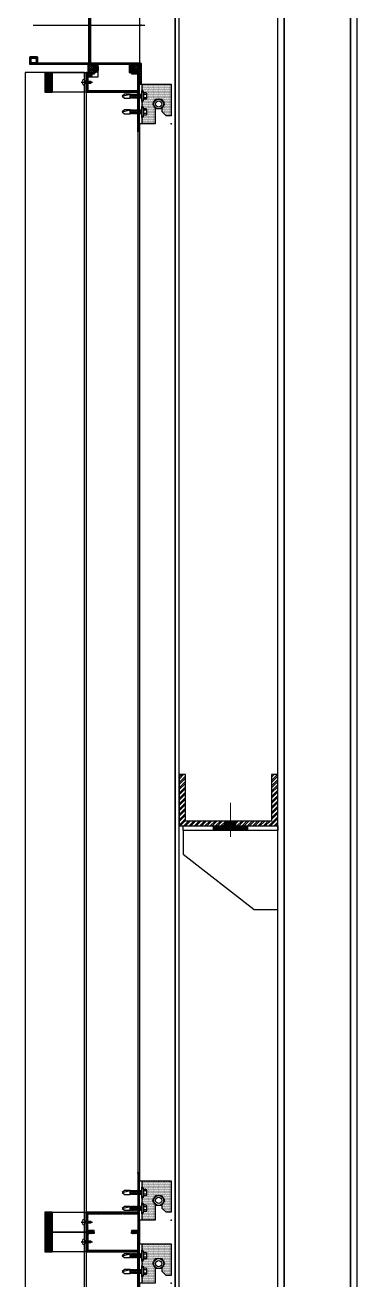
# Model space of a CAD drawing. Header units: millimetres. Extents: x 3774 to 718460, y -768339 to 192544.
# Drawn here: x 546089 to 546509, y -726907 to -725317 of the extents above; entities that cross this region are included whole.
import ezdxf

# ---------------------------------------------------------------- set-up
doc = ezdxf.new("R2010")
doc.units = ezdxf.units.MM
doc.set_wipeout_variables(frame=1)
doc.linetypes.add('CENTER', pattern=[50.8, 31.75, -6.35, 6.35, -6.35])
doc.linetypes.add('XKITLINE00', pattern=[0])
for name, color, linetype in [('000 - STRUCTURE_STEEL_FRAMING_CUT_COLOR_4', 7, 'Continuous'), ('000 - STRUCTURE_STEEL_FRAMING_DEF_SUB', 7, 'Continuous'), ('000 - STRUCTURE_STEEL_FRAMING_HATCH_', 7, 'Continuous'), ('000 - STRUCTURE_STEEL_FRAMING_MAIN_COLOR_1', 7, 'Continuous'), ('000 - STRUCTURE_STEEL_FRAMING_MAIN_COLOR_2', 7, 'Continuous'), ('000 - STRUCTURE_STEEL_FRAMING_SUB_COLOR_2', 7, 'Continuous'), ('010 - ASPG_ACCESSORIES_DEF_SUB', 7, 'Continuous'), ('010 - ASPG_ACCESSORIES_MAIN_COLOR_1', 7, 'Continuous'), ('010 - ASPG_ACCESSORIES_MAIN_COLOR_2', 7, 'Continuous'), ('010 - ASPG_ACCESSORIES_SUB_COLOR_3', 7, 'Continuous'), ('010 - ASPG_EXTR_MAIN_COLOR_2', 7, 'Continuous'), ('010 - ASPG_EXTR_WIPEOUT_', 7, 'Continuous'), ('010 - ASPG_FASTERN_DEF_SUB', 7, 'Continuous'), ('010 - ASPG_FASTERN_MAIN_COLOR_1', 7, 'Continuous'), ('010 - ASPG_FASTERN_SUB_COLOR_2', 7, 'Continuous'), ('010 - ASPG_FASTERN_WIPEOUT_', 7, 'Continuous'), ('010 - ASPG_FRAMING_CUT_COLOR_4', 7, 'Continuous'), ('010 - ASPG_FRAMING_DEF_SUB', 7, 'Continuous'), ('010 - ASPG_FRAMING_HATCH_', 7, 'Continuous'), ('010 - ASPG_FRAMING_SUB_COLOR_2', 7, 'Continuous'), ('010 - ASPG_FRAMING_WIPEOUT_', 7, 'Continuous'), ('Center Line', 7, 'CENTER'), ('HATCH', 7, 'Continuous')]:
    doc.layers.add(name, color=color, linetype=linetype)
doc.layers.add('Part', color=7, linetype='Continuous', lineweight=0)
doc.layers.add('SCREW', color=7, linetype='Continuous', lineweight=5)
pattern_1 = [(45, (2715.48714, 3084.9077), (-0.265165043, 0.265165043), []), (45, (2715.6639, 3084.9077), (-0.265165043, 0.265165043), [])]
pattern_2 = [(270, (1257419.24324, -520041.6224), (0.65495992507, -1.1344238721), [0.7562825814, -1.5125651628]), (30, (1257419.24324, -520041.6224), (0.65495992936, 1.1344238696), [0.7562825814, -1.5125651628]), (330, (1257419.24324, -520041.6224), (1.30991985442, -2.48e-09), [-1.5125651628, 0.7562825814])]
pattern_3 = [(315, (1257419.4929, -520021.6224), (1.3369313545, 1.3369313545), []), (45, (1257419.4929, -520021.6224), (-1.3369313545, 1.3369313545), [])]
pattern_4 = [(270, (1257419.4425, -520043.9224), (0.65495992507, -1.1344238721), [0.7562825814, -1.5125651628]), (30, (1257419.4425, -520043.9224), (0.65495992936, 1.1344238696), [0.7562825814, -1.5125651628]), (330, (1257419.4425, -520043.9224), (1.30991985442, -2.48e-09), [-1.5125651628, 0.7562825814])]
pattern_5 = [(315, (1257419.1929, -520023.9224), (1.3369313545, 1.3369313545), []), (45, (1257419.1929, -520023.9224), (-1.3369313545, 1.3369313545), [])]

# ---------------------------------------------------------------- blocks, each defined once
blk = doc.blocks.new('*A6835')
at = {"layer": 'Part', "color": 7, "linetype": 'XKITLINE00', "lineweight": 0}
for p, q in [((560.731873, 232.946249), (560.571873, 232.946249)), ((560.571873, 232.946249), (560.571873, 231.646249)), ((560.731873, 231.766249), (560.731873, 232.946249)), ((563.071873, 232.946249), (562.911873, 232.946249)), ((562.911873, 232.946249), (562.911873, 231.766249)), ((563.071873, 231.646249), (563.071873, 232.946249)), ((560.571873, 231.646249), (563.071873, 231.646249)), ((562.911873, 231.766249), (560.731873, 231.766249))]:
    blk.add_line(p, q, dxfattribs=at)
blk = doc.blocks.new('*A6836')
at = {"layer": 'Part', "color": 7, "linetype": 'XKITLINE00', "lineweight": 0}
for p, q in [((560.671873, 231.526249), (560.671873, 231.646249)), ((563.071873, 231.646249), (563.071873, 231.526249)), ((563.071873, 231.526249), (560.671873, 231.526249))]:
    blk.add_line(p, q, dxfattribs=at)
blk = doc.blocks.new('A$C35bcc281')
at = {"layer": '000 - STRUCTURE_STEEL_FRAMING_HATCH_'}
h = blk.add_hatch(dxfattribs=at)
h.set_pattern_fill('ANSI32', scale=0.5)
h.paths.add_polyline_path([(-125, 171), (-125, 106), (0, 106), (0, 171), (-8, 171), (-8, 112), (-117, 112), (-117, 171)])
h = blk.add_hatch(dxfattribs=at)
h.set_pattern_fill('ANSI32', style=0)
h.set_pattern_definition(pattern_1)
h.paths.add_polyline_path([(-53, 112), (-53, 106), (-67, 106), (-67, 112)], flags=17)
h = blk.add_hatch(dxfattribs=at)
h.set_pattern_fill('ANSI32', style=0)
h.set_pattern_definition(pattern_1)
h.paths.add_polyline_path([(-38, 106), (-38, 100), (-82, 100), (-82, 106)], flags=17)
at = {"layer": '000 - STRUCTURE_STEEL_FRAMING_CUT_COLOR_4', "color": 7}
blk.add_lwpolyline([(-125, 171), (-125, 106), (0, 106), (0, 171), (-8, 171), (-8, 112), (-117, 112), (-117, 171), (-125, 171)], dxfattribs=at)
at = {"layer": '000 - STRUCTURE_STEEL_FRAMING_DEF_SUB', "color": 7, "linetype": 'XKITLINE00', "lineweight": 0}
blk.add_line((-60, 92.1), (-60, 135), dxfattribs=at)
blk.add_line((-60, 92.1), (-60, 135), dxfattribs=at)
at = {"layer": '000 - STRUCTURE_STEEL_FRAMING_HATCH_', "color": 7, "linetype": 'XKITLINE00', "lineweight": 0}
for p, q in [((-67, 106), (-67, 112)), ((-67, 106), (-67, 112)), ((-53, 106), (-53, 112)), ((-53, 106), (-53, 112)), ((-82, 100), (-82, 106)), ((-82, 100), (-82, 106)), ((-38, 100), (-38, 106)), ((-38, 100), (-38, 106))]:
    blk.add_line(p, q, dxfattribs=at)
at = {"layer": '000 - STRUCTURE_STEEL_FRAMING_MAIN_COLOR_2', "color": 7}
blk.add_lwpolyline([(-120, 106), (0, 106), (0, 100), (-120, 100)], close=True, dxfattribs=at)
blk.add_lwpolyline([(-120, 100), (-120, 70), (-30, 0), (0, 0), (0, 100), (-120, 100)], dxfattribs=at)
at = {"color": 7, "lineweight": 0, "xscale": 50, "yscale": 50, "zscale": 50}
blk.add_blockref('*A6835', (-28153.6, -11476.3), dxfattribs=at)
at = {"layer": '000 - STRUCTURE_STEEL_FRAMING_MAIN_COLOR_2', "color": 7, "xscale": 50, "yscale": 50, "zscale": 50}
blk.add_blockref('*A6836', (-28153.6, -11476.3), dxfattribs=at)
blk = doc.blocks.new('*U7009')
at = {"layer": '000 - STRUCTURE_STEEL_FRAMING_MAIN_COLOR_1', "color": 7}
for points in [[(-225, -250), (-180, -250), (-180, 5750), (-225, 5750)], [(-180, -250), (-175, -250), (-175, 5750), (-180, 5750)], [(-50, 5460), (-42, 5460), (-42, 40), (-50, 40)], [(42, 5460), (50, 5460), (50, 40), (42, 40)]]:
    blk.add_lwpolyline(points, close=True, dxfattribs=at)
at = {"layer": '000 - STRUCTURE_STEEL_FRAMING_SUB_COLOR_2', "color": 7}
blk.add_lwpolyline([(-42, 5460), (42, 5460), (42, 40), (-42, 40)], close=True, dxfattribs=at)
at = {"color": 7}
blk.add_blockref('A$C35bcc281', (-50, 1629), dxfattribs=at)
blk = doc.blocks.new('000_ASPG_TYP_FILES_20260218-010703_FRAME_EXTR_HONLIZONTAL')
at = {"layer": '010 - ASPG_FRAMING_HATCH_'}
h = blk.add_hatch(dxfattribs=at)
h.set_pattern_fill('ANSI32', scale=0.1)
edge = h.paths.add_edge_path()
edge.add_line((74.7, 2), (25, 2))
edge.add_line((25, 2), (25, 67))
edge.add_arc((24.7, 67), 0.3, 0, 90)
edge.add_line((24.7, 67.3), (0.3, 67.3))
edge.add_arc((0.3, 67), 0.3, 90, 180)
edge.add_line((0, 67), (0, 57.6))
edge.add_arc((0.3, 57.6), 0.3, 180, 270)
edge.add_line((0.3, 57.3), (1.7, 57.3))
edge.add_arc((1.7, 57.6), 0.3, 270, 360)
edge.add_line((2, 57.6), (2, 65))
edge.add_arc((2.3, 65), 0.3, 90, 180, ccw=False)
edge.add_line((2.3, 65.3), (22.7, 65.3))
edge.add_arc((22.7, 65), 0.3, 0, 90, ccw=False)
edge.add_line((23, 65), (23, 49))
edge.add_line((23, 49), (23.5, 48.5))
edge.add_line((23.5, 48.5), (23, 48))
edge.add_line((23, 48), (23, 22.3))
edge.add_line((23, 22.3), (23.5, 21.8))
edge.add_line((23.5, 21.8), (23, 21.3))
edge.add_line((23, 21.3), (23, 2.3))
edge.add_arc((22.7, 2.3), 0.3, -90, 0, ccw=False)
edge.add_line((22.7, 2), (2.3, 2))
edge.add_arc((2.3, 2.3), 0.3, 180, 270, ccw=False)
edge.add_line((2, 2.3), (2, 9.7))
edge.add_arc((1.7, 9.7), 0.3, 0, 90)
edge.add_line((1.7, 10), (0.3, 10))
edge.add_arc((0.3, 9.7), 0.3, 90, 180)
edge.add_line((0, 9.7), (0, 0.3))
edge.add_arc((0.3, 0.3), 0.3, 180, 270)
edge.add_line((0.3, 0), (74.7, 0))
at = {"layer": '010 - ASPG_ACCESSORIES_DEF_SUB', "color": 7}
for p in [(0, 67.3), (25, 67.3), (25, 67.3), (0, 57.3), (0, 10), (0, 10), (0, 0), (75, 2), (75, 0)]:
    blk.add_point(p, dxfattribs=at)
at = {"layer": '010 - ASPG_FRAMING_CUT_COLOR_4', "color": 7}
blk.add_line((75, 0.3), (75, 1.7), dxfattribs=at)
blk.add_lwpolyline([(74.7, 2), (25, 2), (25, 67, 0.414214), (24.7, 67.3), (0.3, 67.3, 0.414214), (0, 67), (0, 57.6, 0.414214), (0.3, 57.3), (1.7, 57.3, 0.414214), (2, 57.6), (2, 65, -0.414214), (2.3, 65.3), (22.7, 65.3, -0.414214), (23, 65), (23, 49), (23.5, 48.5), (23, 48), (23, 22.3), (23.5, 21.8), (23, 21.3), (23, 2.3, -0.414214), (22.7, 2), (2.3, 2, -0.414214), (2, 2.3), (2, 9.7, 0.414214), (1.7, 10), (0.3, 10, 0.414214), (0, 9.7), (0, 0.3, 0.414214), (0.3, 0), (74.7, 0)], format="xyb", dxfattribs=at)
for centre, start, end in [((2.3, 65), 90, 180), ((0.3, 57.6), 180, 270), ((1.7, 57.6), 270, 0), ((0.3, 9.7), 90, 180), ((0.3, 0.3), 180, 270), ((1.7, 9.7), 0, 90), ((2.3, 2.3), 180, 270), ((22.7, 2.3), 270, 0), ((74.7, 1.7), 0, 90), ((74.7, 0.3), 270, 0)]:
    blk.add_arc(centre, 0.3, start, end, dxfattribs=at)
blk = doc.blocks.new('PZG35-9D5')
at = {"layer": 'Center Line', "color": 7}
blk.add_line((0, 3.7), (0, -10.5), dxfattribs=at)
at = {"layer": 'SCREW', "color": 7}
for p, q in [((-1.4, 0), (-1.4, -1.1)), ((1.4, 0), (1.4, -0.6)), ((-1.9, -1.4), (1.9, -0.9)), ((-1.9, -1.4), (-1.4, -1.1)), ((-1.9, -1.4), (-1.4, -1.7)), ((-1.9, -2.7), (1.9, -2.2)), ((-1.9, -2.7), (-1.4, -2.4)), ((-1.9, -2.7), (-1.4, -3)), ((-1.9, -4), (-1.4, -3.7)), ((-1.9, -4), (-1, -3.9)), ((-1.9, -4), (-1.4, -4.3)), ((-1.4, -1.1), (1.4, -0.6)), ((-1.4, -1.7), (1.4, -1.2)), ((-1.4, -1.7), (-1.4, -2.4)), ((-1.4, -2.4), (1.4, -1.9)), ((-1.4, -3), (1.4, -2.5)), ((-1.4, -3), (-1.4, -3.7)), ((-1.4, -3.7), (-0.8, -3.6)), ((-1.4, -4.3), (-1.4, -8.1)), ((-1.4, -4.3), (-1.2, -4.3)), ((0, -9.5), (-1.4, -8.1)), ((0, -9.5), (1.4, -8.1)), ((0.6, -3.3), (1.4, -3.2)), ((0.7, -3.7), (1.9, -3.5)), ((0.7, -3.9), (1.4, -3.8)), ((0.7, -4.6), (1.4, -4.5)), ((0.7, -5), (1.9, -4.8)), ((0.7, -5.2), (1.4, -5.1)), ((1.9, -0.9), (1.4, -0.6)), ((1.9, -0.9), (1.4, -1.2)), ((1.4, -1.2), (1.4, -1.9)), ((1.9, -2.2), (1.4, -1.9)), ((1.9, -2.2), (1.4, -2.5)), ((1.4, -2.5), (1.4, -3.2)), ((1.9, -3.5), (1.4, -3.2)), ((1.9, -3.5), (1.4, -3.8)), ((1.4, -3.8), (1.4, -4.5)), ((1.9, -4.8), (1.4, -4.5)), ((1.9, -4.8), (1.4, -5.1)), ((1.4, -5.1), (1.4, -8.1))]:
    blk.add_line(p, q, dxfattribs=at)
blk.add_lwpolyline([(0, -9.5), (0.7, -5.2), (0.7, -3.6, 0.417657), (0.4, -3.3, 0.108102), (-0.8, -3.6), (-1.4, -4.7)], format="xyb", dxfattribs=at)
blk = doc.blocks.new('*U8304')
at = {"layer": 'SCREW', "color": 7}
blk.add_lwpolyline([(3, 1.8, 0.09906), (0.8, 2.5), (0.8, 2.3), (-0.8, 2.3), (-0.8, 2.5, 0.09906), (-3, 1.8, 0.266588), (-3.5, 1), (-3.5, 0.2, 0.414214), (-3.3, 0), (3.3, 0, 0.414214), (3.5, 0.2), (3.5, 1, 0.266588)], format="xyb", close=True, dxfattribs=at)
blk.add_blockref('PZG35-9D5', (0, 0), dxfattribs=at)
blk = doc.blocks.new('000_ASPG_TYP_FILES_BK_FOR_ASPG_LOUVERS_SIDE_VIEW')
at = {"color": 7}
blk.add_point((0, 0), dxfattribs=at)
at = {"layer": '010 - ASPG_ACCESSORIES_MAIN_COLOR_1', "color": 7}
blk.add_line((2.8, -12.5), (2.8, 12.5), dxfattribs=at)
for points in [[(43.2, -12.5), (0.8, -12.5), (0.8, 12.5), (43.2, 12.5)], [(52.5, 12.5), (43.2, 12.5), (43.2, -12.5), (52.5, -12.5)]]:
    blk.add_lwpolyline(points, close=True, dxfattribs=at)
at = {"layer": '010 - ASPG_ACCESSORIES_SUB_COLOR_3', "color": 7}
for p, q in [((43.5, -12.5), (43.5, 12.5)), ((43.8, -12.5), (43.8, 12.5)), ((44.3, -12.5), (44.3, 12.5)), ((45, -12.5), (45, 12.5)), ((45.8, -12.5), (45.8, 12.5)), ((46.7, -12.5), (46.7, 12.5)), ((47.6, -12.5), (47.6, 12.5)), ((48.6, -12.5), (48.6, 12.5)), ((50.6, -12.5), (50.6, 12.5)), ((51.4, -12.5), (51.4, 12.5)), ((52.1, -12.5), (52.1, 12.5)), ((52.5, -12.5), (52.5, 12.5))]:
    blk.add_line(p, q, dxfattribs=at)
at = {"layer": 'SCREW', "color": 7, "rotation": 270}
blk.add_blockref('*U8304', (2.8, 0), dxfattribs=at)
blk = doc.blocks.new('A$C57452C2B')
at = {"layer": '010 - ASPG_FASTERN_MAIN_COLOR_1', "color": 7}
for p, q in [((0.007, 0.031), (0.0045, 0.021)), ((0.003, 0.0005), (0.003, 0.004)), ((0.01, 0), (0.004, 0)), ((0.005, 0.0005), (0.005, 0.004)), ((0.009, 0.0005), (0.009, 0.004)), ((0.011, 0.0005), (0.011, 0.004))]:
    blk.add_line(p, q, dxfattribs=at)
for points in [[(0.0045, 0.021), (0.0045, 0.028), (0.007, 0.031), (0.0095, 0.028), (0.0095, 0.021)], [(0.014, 0.005), (0.014, 0.006), (0, 0.006), (0, 0.005), (0.003, 0.004), (0.011, 0.004)]]:
    blk.add_lwpolyline(points, close=True, dxfattribs=at)
for centre, radius, start, end in [((0.004, 0.0013), 0.00125, 216.8699, 323.1301), ((0.007, 0.0043), 0.00425, 241.9275, 298.0725), ((0.01, 0.0013), 0.00125, 216.8699, 323.1301)]:
    blk.add_arc(centre, radius, start, end, dxfattribs=at)
at = {"layer": '010 - ASPG_FASTERN_SUB_COLOR_2', "color": 7}
for p in [(0.0095, 0.021), (0.0045, 0.021)]:
    blk.add_line(p, (0.0045, 0.0197), dxfattribs=at)
for points in [[(0.0045, 0.0167, 0.666667), (0.0045, 0.0182), (0.0095, 0.0195, 0.666667), (0.0095, 0.018)], [(0.0045, 0.0152, 0.666667), (0.0045, 0.0167), (0.0095, 0.018, 0.666667), (0.0095, 0.0165)], [(0.0045, 0.0137, 0.666667), (0.0045, 0.0152), (0.0095, 0.0165, 0.666667), (0.0095, 0.015)], [(0.0045, 0.0122, 0.666667), (0.0045, 0.0137), (0.0095, 0.015, 0.666667), (0.0095, 0.0135)], [(0.0045, 0.0107, 0.666667), (0.0045, 0.0122), (0.0095, 0.0135, 0.666667), (0.0095, 0.012)], [(0.0045, 0.0092, 0.666667), (0.0045, 0.0107), (0.0095, 0.012, 0.666667), (0.0095, 0.0105)], [(0.0045, 0.0077, 0.666667), (0.0045, 0.0092), (0.0095, 0.0105, 0.666667), (0.0095, 0.009)], [(0.0045, 0.0062, 0.666667), (0.0045, 0.0077), (0.0095, 0.009, 0.666667), (0.0095, 0.0075)], [(0.0047, 0.006, 0.091189), (0.0045, 0.0062), (0.0095, 0.0075, 0.666667), (0.0095, 0.006)]]:
    blk.add_lwpolyline(points, format="xyb", dxfattribs=at)
for centre, start, end in [((0.0042, 0.0189), 292.6199, 67.3801), ((0.0098, 0.0203), 112.6199, 247.3801)]:
    blk.add_arc(centre, 0.000812, start, end, dxfattribs=at)
blk = doc.blocks.new('A$C6d2a724f')
at = {"color": 7}
blk.add_wipeout([(-3.7, 6.3), (3.7, 6.3), (7.3, 0), (3.7, -6.3), (-3.7, -6.3), (-7.3, 0)], dxfattribs=at).dxf.layer = '010 - ASPG_FASTERN_MAIN_COLOR_1'
at = {"layer": '010 - ASPG_FASTERN_MAIN_COLOR_1', "color": 7}
blk.add_lwpolyline([(-3.7, 6.3), (3.7, 6.3), (7.3, 0), (3.7, -6.3), (-3.7, -6.3), (-7.3, 0)], close=True, dxfattribs=at)
at = {"layer": '010 - ASPG_FASTERN_SUB_COLOR_2', "color": 7}
for radius in [6.33, 3.96]:
    blk.add_circle((0, 0), radius, dxfattribs=at)
blk = doc.blocks.new('A$Cb3d6a647')
at = {"color": 7}
blk.add_wipeout([(0, -50), (0, -50), (0, 0), (40, 0), (40, -40), (33.7, -40), (28.7, -35), (28.7, -25), (27.4, -21.8), (24.2, -20.5), (21, -21.8), (19.7, -25), (19.7, -50)], dxfattribs=at).dxf.layer = '010 - ASPG_FASTERN_WIPEOUT_'
at = {"layer": 'HATCH'}
h = blk.add_hatch(dxfattribs=at)
h.set_pattern_fill('DOTS', scale=0.5)
h.paths.add_polyline_path([(3, 0), (3, -8), (4, -8), (5, -11), (8.5, -11, -0.236068), (9, -12), (9, -19), (5, -19), (4, -22), (3, -22), (3, -28), (4, -28), (5, -31), (8.5, -31, -0.236068), (9, -32), (9, -39), (5, -39), (4, -42), (3, -42), (3, -50), (19.7, -50), (19.7, -25, -1), (28.7, -25), (28.7, -35), (33.7, -40), (40, -40), (40, 0)])
at = {"color": 7}
blk.add_point((40, -50), dxfattribs=at)
at = {"layer": '010 - ASPG_ACCESSORIES_MAIN_COLOR_1', "color": 7}
blk.add_lwpolyline([(0, 0), (3, 0), (3, -50), (0, -50)], close=True, dxfattribs=at)
at = {"layer": '010 - ASPG_ACCESSORIES_MAIN_COLOR_2', "color": 7}
blk.add_lwpolyline([(0, 0), (40, 0), (40, -40), (33.7, -40), (28.7, -35), (28.7, -25, 1), (19.7, -25), (19.7, -50), (0, -50)], format="xyb", close=True, dxfattribs=at)
at = {"color": 7, "extrusion": (0, 0, -1), "xscale": 1000, "yscale": 1000, "zscale": -1000, "rotation": 270}
for p in [(-9, -8), (-9, -28)]:
    blk.add_blockref('A$C57452C2B', p, dxfattribs=at)
at = {"color": 7}
blk.add_blockref('A$C6d2a724f', (24.2, -25), dxfattribs=at)
blk = doc.blocks.new('*U7057')
at = {"color": 7}
blk.add_wipeout([(1445, 2), (25, 2), (25, 67.3), (1445, 67.3)], dxfattribs=at).dxf.layer = '010 - ASPG_FRAMING_WIPEOUT_'
blk.add_blockref('000_ASPG_TYP_FILES_20260218-010703_FRAME_EXTR_HONLIZONTAL', (0, 0), dxfattribs=at)
at = {"color": 7, "xscale": -1}
blk.add_blockref('000_ASPG_TYP_FILES_20260218-010703_FRAME_EXTR_HONLIZONTAL', (1470, 0), dxfattribs=at)
at = {"color": 7}
blk.add_wipeout([(2940, 67.8), (2940, 144.8), (0, 144.8), (0, 67.8)], dxfattribs=at).dxf.layer = '010 - ASPG_EXTR_WIPEOUT_'
blk.add_point((25, 67.3), dxfattribs=at)
at = {"layer": '010 - ASPG_EXTR_MAIN_COLOR_2', "color": 7}
blk.add_lwpolyline([(2940, 69.8), (2940, 144.8), (0, 144.8), (0, 69.8)], close=True, dxfattribs=at)
at = {"layer": '010 - ASPG_FRAMING_SUB_COLOR_2', "color": 7}
blk.add_lwpolyline([(1445, 2), (25, 2), (25, 67.3), (1445, 67.3)], close=True, dxfattribs=at)
at = {"color": 7, "rotation": 90}
for p in [(12.5, 67.3), (1457.5, 67.3)]:
    blk.add_blockref('000_ASPG_TYP_FILES_BK_FOR_ASPG_LOUVERS_SIDE_VIEW', p, dxfattribs=at)
at = {"color": 7, "rotation": 270}
for p in [(65, 0), (1455, 0)]:
    blk.add_blockref('A$Cb3d6a647', p, dxfattribs=at)
blk = doc.blocks.new('*U7010')
at = {"layer": '010 - ASPG_FRAMING_HATCH_', "transparency": 33554585}
h = blk.add_hatch(dxfattribs=at)
h.set_pattern_fill('ANSI32', scale=0.25)
edge = h.paths.add_edge_path()
edge.add_line((2, -50), (2, -75))
edge.add_line((2, -75), (0, -75))
edge.add_line((0, -75), (0, -49))
edge.add_arc((1, -49), 1, 90, 180, ccw=False)
edge.add_line((1, -48), (63, -48))
edge.add_arc((63, -47), 1, 270, 360)
edge.add_line((64, -47), (64, 47))
edge.add_arc((63, 47), 1, 0, 90)
edge.add_line((63, 48), (1, 48))
edge.add_arc((1, 49), 1, 180, 270, ccw=False)
edge.add_line((0, 49), (0, 75))
edge.add_line((0, 75), (2, 75))
edge.add_line((2, 75), (2, 50))
edge.add_line((2, 50), (141, 50))
edge.add_line((141, 50), (141, 41))
edge.add_arc((140, 41), 1, 270, 360, ccw=False)
edge.add_line((140, 40), (132, 40))
edge.add_arc((132, 41), 1, 180, 270, ccw=False)
edge.add_line((131, 41), (131, 47))
edge.add_arc((130, 47), 1, 0, 90)
edge.add_line((130, 48), (67, 48))
edge.add_arc((67, 47), 1, 90, 180)
edge.add_line((66, 47), (66, -47))
edge.add_arc((67, -47), 1, 180, 270)
edge.add_line((67, -48), (130, -48))
edge.add_arc((130, -47), 1, 270, 360)
edge.add_line((131, -47), (131, -41))
edge.add_arc((132, -41), 1, 90, 180, ccw=False)
edge.add_line((132, -40), (140, -40))
edge.add_arc((140, -41), 1, 0, 90, ccw=False)
edge.add_line((141, -41), (141, -50))
edge.add_line((141, -50), (2, -50))
h.paths.add_polyline_path([(139, 48), (139, 42), (133, 42), (133, 48)], flags=16)
h.paths.add_polyline_path([(139, -48), (139, -42), (133, -42), (133, -48)], flags=16)
at = {"layer": '010 - ASPG_FRAMING_HATCH_'}
h = blk.add_hatch(dxfattribs=at)
h.set_pattern_fill('ANSI37', scale=0.595498, angle=-90)
h.set_pattern_definition(pattern_3)
edge = h.paths.add_edge_path()
edge.add_ellipse((57.8, 55), major_axis=(0, -5), ratio=0.644482, start_angle=0, end_angle=180)
edge.add_line((57.8, 60), (62, 60))
edge.add_arc((62, 60.3), 0.3, -90, 0)
edge.add_line((62.3, 60.3), (62.3, 61))
edge.add_line((62.3, 61), (61.8, 61.5))
edge.add_line((61.8, 61.5), (62.3, 62))
edge.add_line((62.3, 62), (61.8, 62.5))
edge.add_line((61.8, 62.5), (62.3, 63))
edge.add_line((62.3, 63), (61.8, 63.5))
edge.add_line((61.8, 63.5), (62.3, 64))
edge.add_line((62.3, 64), (62.3, 65))
edge.add_line((62.3, 65), (63.3, 65))
edge.add_line((63.3, 65), (63.8, 65.5))
edge.add_line((63.8, 65.5), (64.3, 65))
edge.add_line((64.3, 65), (64.8, 65.5))
edge.add_line((64.8, 65.5), (65.3, 65))
edge.add_line((65.3, 65), (65.8, 65.5))
edge.add_line((65.8, 65.5), (66.3, 65))
edge.add_line((66.3, 65), (67, 65))
edge.add_arc((67, 65.3), 0.3, -90, 0)
edge.add_line((67.3, 65.3), (67.3, 60))
edge.add_arc((77.2, 55), 11.1, 153.2037, 206.7963)
edge.add_line((67.3, 50), (57.8, 50))
h = blk.add_hatch(dxfattribs=at)
h.set_pattern_fill('ANSI37', scale=0.595498, angle=-90)
h.set_pattern_definition(pattern_5)
edge = h.paths.add_edge_path()
edge.add_ellipse((11.5, 55), major_axis=(0, -5), ratio=0.644482, start_angle=180, end_angle=360, ccw=False)
edge.add_line((11.5, 60), (2, 60))
edge.add_arc((-7.9, 55), 11.1, -26.7963, 26.7963, ccw=False)
edge.add_line((2, 50), (11.5, 50))
h = blk.add_hatch(dxfattribs=at)
h.set_pattern_fill('HONEY', scale=0.238199, angle=-90)
h.set_pattern_definition(pattern_4)
edge = h.paths.add_edge_path()
edge.add_ellipse((11.8, 55), major_axis=(0, -5), ratio=0.644482, start_angle=0, end_angle=360, ccw=False)
h = blk.add_hatch(dxfattribs=at)
h.set_pattern_fill('HONEY', scale=0.238199, angle=-90)
h.set_pattern_definition(pattern_2)
edge = h.paths.add_edge_path()
edge.add_ellipse((57.5, 55), major_axis=(0, -5), ratio=0.644482, start_angle=0, end_angle=360)
h = blk.add_hatch(dxfattribs=at)
h.set_pattern_fill('ANSI37', scale=0.595498, angle=-90)
h.set_pattern_definition(pattern_5)
edge = h.paths.add_edge_path()
edge.add_ellipse((11.5, -55), major_axis=(0, 5), ratio=0.644482, start_angle=0, end_angle=180)
edge.add_line((11.5, -60), (2, -60))
edge.add_arc((-7.9, -55), 11.1, 333.2037, 386.7963)
edge.add_line((2, -50), (11.5, -50))
h = blk.add_hatch(dxfattribs=at)
h.set_pattern_fill('HONEY', scale=0.238199, angle=-90)
h.set_pattern_definition(pattern_4)
edge = h.paths.add_edge_path()
edge.add_ellipse((11.8, -55), major_axis=(0, 5), ratio=0.644482, start_angle=0, end_angle=360)
h = blk.add_hatch(dxfattribs=at)
h.set_pattern_fill('HONEY', scale=0.238199, angle=-90)
h.set_pattern_definition(pattern_2)
edge = h.paths.add_edge_path()
edge.add_ellipse((57.5, -55), major_axis=(0, 5), ratio=0.644482, start_angle=0, end_angle=360, ccw=False)
h = blk.add_hatch(dxfattribs=at)
h.set_pattern_fill('ANSI37', scale=0.595498, angle=-90)
h.set_pattern_definition(pattern_3)
edge = h.paths.add_edge_path()
edge.add_ellipse((57.8, -55), major_axis=(0, 5), ratio=0.644482, start_angle=180, end_angle=360, ccw=False)
edge.add_line((57.8, -60), (62, -60))
edge.add_arc((62, -60.3), 0.3, 360, 450, ccw=False)
edge.add_line((62.3, -60.3), (62.3, -61))
edge.add_line((62.3, -61), (61.8, -61.5))
edge.add_line((61.8, -61.5), (62.3, -62))
edge.add_line((62.3, -62), (61.8, -62.5))
edge.add_line((61.8, -62.5), (62.3, -63))
edge.add_line((62.3, -63), (61.8, -63.5))
edge.add_line((61.8, -63.5), (62.3, -64))
edge.add_line((62.3, -64), (62.3, -65))
edge.add_line((62.3, -65), (63.3, -65))
edge.add_line((63.3, -65), (63.8, -65.5))
edge.add_line((63.8, -65.5), (64.3, -65))
edge.add_line((64.3, -65), (64.8, -65.5))
edge.add_line((64.8, -65.5), (65.3, -65))
edge.add_line((65.3, -65), (65.8, -65.5))
edge.add_line((65.8, -65.5), (66.3, -65))
edge.add_line((66.3, -65), (67, -65))
edge.add_arc((67, -65.3), 0.3, 360, 450, ccw=False)
edge.add_line((67.3, -65.3), (67.3, -60))
edge.add_arc((77.2, -55), 11.1, 153.2037, 206.7963, ccw=False)
edge.add_line((67.3, -50), (57.8, -50))
at = {"layer": '010 - ASPG_FASTERN_DEF_SUB', "color": 7}
blk.add_point((0, 0), dxfattribs=at)
at = {"layer": '010 - ASPG_FRAMING_CUT_COLOR_4', "color": 7}
blk.add_lwpolyline([(2, -50), (2, -75), (0, -75), (0, -49, -0.414214), (1, -48), (63, -48, 0.414214), (64, -47), (64, 47, 0.414214), (63, 48), (1, 48, -0.414214), (0, 49), (0, 75), (2, 75), (2, 50), (141, 50), (141, 41, -0.414214), (140, 40), (132, 40, -0.414214), (131, 41), (131, 47, 0.414214), (130, 48), (67, 48, 0.414214), (66, 47), (66, -47, 0.414214), (67, -48), (130, -48, 0.414214), (131, -47), (131, -41, -0.414214), (132, -40), (140, -40, -0.414214), (141, -41), (141, -50)], format="xyb", close=True, dxfattribs=at)
for points in [[(139, 48), (139, 42), (133, 42), (133, 48)], [(139, -48), (139, -42), (133, -42), (133, -48)]]:
    blk.add_lwpolyline(points, close=True, dxfattribs=at)
at = {"layer": '010 - ASPG_FRAMING_DEF_SUB', "color": 7, "transparency": 33554508}
blk.add_line((136.5, 0), (-4.5, 0), dxfattribs=at)
at = {"layer": '010 - ASPG_FRAMING_DEF_SUB', "color": 7, "transparency": 33554457}
for points in [[(54.3, 50), (67.3, 50), (67.3, 65.5), (54.3, 65.5)], [(2, 50), (15, 50), (15, 60), (2, 60)], [(2, -50), (15, -50), (15, -60), (2, -60)], [(54.3, -50), (67.3, -50), (67.3, -65.5), (54.3, -65.5)]]:
    blk.add_lwpolyline(points, close=True, dxfattribs=at)
at = {"layer": '010 - ASPG_FRAMING_SUB_COLOR_2', "color": 7}
for points in [[(57.5, 50), (67.3, 50, -0.238199), (67.3, 60), (67.3, 65.3, -0.414214), (67, 65), (66.3, 65), (65.8, 65.5), (65.3, 65), (64.8, 65.5), (64.3, 65), (63.8, 65.5), (63.3, 65), (62.3, 65), (62.3, 64), (61.8, 63.5), (62.3, 63), (61.8, 62.5), (62.3, 62), (61.8, 61.5), (62.3, 61), (62.3, 60.3, -0.414214), (62, 60), (57.5, 60)], [(11.8, 50), (2, 50, 0.238199), (2, 60), (11.8, 60)], [(11.8, -50), (2, -50, -0.238199), (2, -60), (11.8, -60)], [(57.5, -50), (67.3, -50, 0.238199), (67.3, -60), (67.3, -65.3, 0.414214), (67, -65), (66.3, -65), (65.8, -65.5), (65.3, -65), (64.8, -65.5), (64.3, -65), (63.8, -65.5), (63.3, -65), (62.3, -65), (62.3, -64), (61.8, -63.5), (62.3, -63), (61.8, -62.5), (62.3, -62), (61.8, -61.5), (62.3, -61), (62.3, -60.3, 0.414214), (62, -60), (57.5, -60)]]:
    blk.add_lwpolyline(points, format="xyb", dxfattribs=at)
at = {"layer": '010 - ASPG_FRAMING_SUB_COLOR_2', "color": 7, "extrusion": (0, 0, -1)}
for centre, major_axis in [((11.8, 55), (0, -5)), ((57.5, -55), (0, 5))]:
    blk.add_ellipse(centre, major_axis=major_axis, ratio=0.644482, dxfattribs=at)
at = {"layer": '010 - ASPG_FRAMING_SUB_COLOR_2', "color": 7}
for centre, major_axis in [((57.5, 55), (0, -5)), ((11.8, -55), (0, 5))]:
    blk.add_ellipse(centre, major_axis=major_axis, ratio=0.644482, dxfattribs=at)
blk = doc.blocks.new('*U7058')
at = {"layer": '010 - ASPG_FRAMING_SUB_COLOR_2', "color": 7}
blk.add_lwpolyline([(1445, 2), (25, 2), (25, 67.3), (1445, 67.3)], close=True, dxfattribs=at)
at = {"color": 7, "rotation": 90}
for p in [(12.5, 67.3), (1457.5, 67.3)]:
    blk.add_blockref('000_ASPG_TYP_FILES_BK_FOR_ASPG_LOUVERS_SIDE_VIEW', p, dxfattribs=at)
at = {"color": 7}
blk.add_blockref('000_ASPG_TYP_FILES_20260218-010703_FRAME_EXTR_HONLIZONTAL', (0, 0), dxfattribs=at)
at = {"color": 7, "xscale": -1}
blk.add_blockref('000_ASPG_TYP_FILES_20260218-010703_FRAME_EXTR_HONLIZONTAL', (1470, 0), dxfattribs=at)
at = {"color": 7, "rotation": 270}
for p in [(65, 0), (1455, 0)]:
    blk.add_blockref('A$Cb3d6a647', p, dxfattribs=at)

msp = doc.modelspace()

# ---------------------------------------------------------------- block references
at = {"color": 7}
msp.add_blockref('*U7009', (546458.77, -728066.64), dxfattribs=at)

# ---------------------------------------------------------------- next in the draw order: block references
at = {"color": 7, "rotation": 90}
msp.add_blockref('*U7057', (546233.77, -728316.64), dxfattribs=at)

# ---------------------------------------------------------------- next in the draw order: block references
at = {"color": 7, "rotation": 180}
msp.add_blockref('*U7010', (546235.77, -725316.64), dxfattribs=at)

# ---------------------------------------------------------------- next in the draw order: block references
at = {"color": 7, "rotation": 90}
msp.add_blockref('*U7058', (546233.77, -726846.64), dxfattribs=at)

doc.saveas('drawing.dxf')
